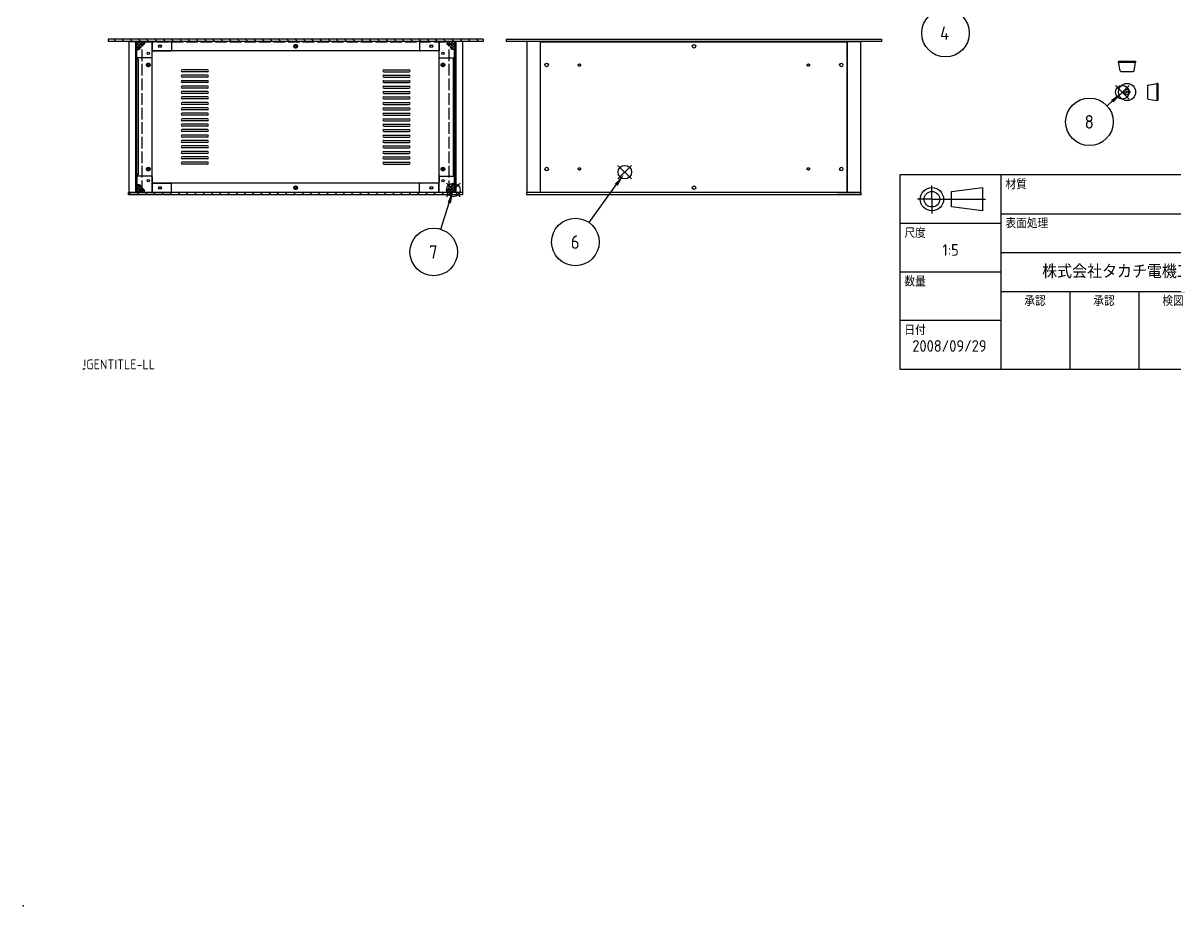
# Model space of a CAD drawing. Extents: x -78 to 2536, y -691 to 1413.
# Drawn here: x -78 to 1404, y -691 to 445 of the extents above; entities that cross this region are included whole.
import ezdxf
from ezdxf.enums import TextEntityAlignment as Align

# ---------------------------------------------------------------- set-up
doc = ezdxf.new("R2010")
doc.units = 0
doc.header["$LTSCALE"] = 5
doc.linetypes.add('AM_ISO02W050X2', pattern=[3.75, 3, -0.75])
doc.linetypes.add('GEN7A', pattern=[6.875, 4.75, -0.875, 0.375, -0.875])
doc.layers.get('0').update_dxf_attribs({"linetype": 'CONTINUOUS'})
for name, color, linetype in [('7A', 4, 'GEN7A'), ('AM_12', 7, 'CONTINUOUS'), ('AM_5', 3, 'CONTINUOUS'), ('AM_8', 1, 'CONTINUOUS'), ('RAHM2', 1, 'CONTINUOUS'), ('側板', 7, 'CONTINUOUS'), ('固定金具', 6, 'CONTINUOUS'), ('天板', 3, 'CONTINUOUS'), ('天板0', 3, 'AM_ISO02W050X2'), ('底板', 4, 'CONTINUOUS'), ('底板0', 4, 'AM_ISO02W050X2'), ('ｺ_ﾑ足', 8, 'CONTINUOUS'), ('ﾌﾚ_ﾑ', 2, 'CONTINUOUS'), ('ﾌﾛﾝﾄﾊ_ﾈﾙ', 7, 'CONTINUOUS'), ('ﾌﾛﾝﾄﾊ_ﾈﾙ0', 7, 'AM_ISO02W050X2'), ('ﾘﾔﾊ_ﾈﾙ', 5, 'CONTINUOUS'), ('ﾘﾔﾊ_ﾈﾙ0', 5, 'AM_ISO02W050X2')]:
    doc.layers.add(name, color=color, linetype=linetype)
doc.styles.add('ACISOTS', font='isocp.shx', dxfattribs={"height": 1, "bigfont": 'extfont.shx'})
doc.styles.get("Standard").update_dxf_attribs({"font": 'ISOCP.SHX', "bigfont": 'EXTFONT.SHX'})

# ---------------------------------------------------------------- blocks, each defined once
blk = doc.blocks.new('TK-A3')
blk.add_text('!GENTITLE-LL', height=2.5).set_placement((0, 0))
blk = doc.blocks.new('*U105')
at = {"layer": 'RAHM2'}
blk.add_text('日付', height=2.5, dxfattribs=at).set_placement((-191.8, 8.8))
blk = doc.blocks.new('*U106')
at = {"layer": 'RAHM2'}
blk.add_text('尺度', height=2.5, dxfattribs=at).set_placement((-191.8, 33.8))
blk = doc.blocks.new('*U107')
at = {"layer": 'RAHM2'}
blk.add_text('数量', height=2.5, dxfattribs=at).set_placement((-191.8, 21.3))
blk = doc.blocks.new('*U108')
at = {"layer": 'RAHM2'}
blk.add_text('表面処理', height=2.5, dxfattribs=at).set_placement((-165.8, 36.3))
blk = doc.blocks.new('*U109')
at = {"layer": 'RAHM2'}
blk.add_text('材質', height=2.5, dxfattribs=at).set_placement((-165.8, 46.3))
blk = doc.blocks.new('*U110')
blk.add_text('株式会社タカチ電機工業', height=3.5).set_placement((-156.36, 23.42))
blk = doc.blocks.new('*U111')
at = {"layer": 'RAHM2'}
blk.add_text('承認', height=2.5, dxfattribs=at).set_placement((-160.94, 16.3))
blk = doc.blocks.new('*U112')
at = {"layer": 'RAHM2'}
blk.add_text('承認', height=2.5, dxfattribs=at).set_placement((-143.19, 16.3))
blk = doc.blocks.new('*U113')
at = {"layer": 'RAHM2'}
blk.add_text('検図', height=2.5, dxfattribs=at).set_placement((-125.44, 16.3))
blk = doc.blocks.new('TK-TITLE')
for p, q in [((-193, 50), (-193, 0)), ((0, 50), (-193, 50)), ((-167, 50), (-167, 0)), ((-179.72, 45.75), (-171.72, 46.75)), ((-179.72, 41.75), (-179.72, 45.75)), ((-171.72, 46.75), (-171.72, 40.75)), ((-171.72, 40.75), (-179.72, 41.75)), ((-167, 40), (-96, 40)), ((-167, 37.5), (-193, 37.5)), ((-167, 30), (-96, 30)), ((-167, 25), (-193, 25)), ((-167, 20), (-96, 20)), ((-149.25, 20), (-149.25, 0)), ((-131.5, 20), (-131.5, 0)), ((-167, 12.5), (-193, 12.5)), ((-193, 0), (0, 0))]:
    blk.add_line(p, q)
for radius in [3, 2]:
    blk.add_circle((-184.72, 43.75), radius)
blk.add_point((-418.54, -138.11))
at = {"layer": '7A'}
for q in [(-184.72, 47.32), (-188.44, 43.75), (-170.94, 43.75), (-184.72, 40.04)]:
    blk.add_line((-184.72, 43.75), q, dxfattribs=at)
for name in ['*U109', '*U108', '*U106', '*U110', '*U107', '*U111', '*U112', '*U113', '*U105']:
    blk.add_blockref(name, (0, 0))
for tag, p, height in [('GEN-TITLE-MAT1', (-148.96, 43.3), 3), ('GEN-TITLE-MAT2', (-148.96, 33.3), 3), ('GEN-TITLE-DES1', (-84.14, 12.83), 3.5), ('GEN-TITLE-DES2', (-84, 9.15), 2.5), ('GEN-TITLE-NR1', (-84, 2), 3), ('GEN-TITLE-NR2', (-8, 1.71), 2.5)]:
    blk.add_attdef(tag, p, '', height=height)
for tag, p in [('GEN-TITLE-SCA', (-177.82, 28.3)), ('GEN-TITLE-QTY', (-175.61, 15.8))]:
    blk.add_attdef(tag, text='', height=3).set_placement(p, align=Align.BOTTOM_RIGHT)
blk.add_attdef('GEN-TITLE-DAT', text='', height=3).set_placement((-180.22, 3.59), align=Align.BOTTOM_CENTER)
blk = doc.blocks.new('*U176')
at = {"layer": 'AM_5', "color": 7, "style": 'ACISOTS'}
blk.add_text('4', height=17.5, dxfattribs=at).set_placement((1101.9, 423.7))
blk = doc.blocks.new('*S39')
at = {"layer": 'AM_5', "color": 3}
blk.add_line((1126.8, 457.4), (1152.5, 493.3), dxfattribs=at)
blk.add_circle((1108.9, 432.5), 30.6, dxfattribs=at)
blk.add_trace([(1154.4, 492), (1150.7, 494.6), (1162.7, 507.5)], dxfattribs=at)
blk.add_blockref('*U176', (0, 0))
blk = doc.blocks.new('*S42')
at = {"layer": 'AM_12', "color": 4}
for p, q in [((687.6, 244.8), (705.1, 262.3)), ((687.6, 262.3), (705.1, 244.8))]:
    blk.add_line(p, q, dxfattribs=at)
blk.add_circle((696.4, 253.6), 8.75, dxfattribs=at)
blk = doc.blocks.new('*U178')
at = {"layer": 'AM_5', "color": 7, "style": 'ACISOTS'}
blk.add_text('6', height=17.5, dxfattribs=at).set_placement((626.8, 154.9))
blk = doc.blocks.new('*S43')
at = {"layer": 'AM_5', "color": 3}
blk.add_line((650.6, 188.6), (685.4, 237.2), dxfattribs=at)
blk.add_circle((632.8, 163.7), 30.6, dxfattribs=at)
blk.add_trace([(687.3, 235.9), (683.5, 238.6), (695.6, 251.5)], dxfattribs=at)
blk.add_blockref('*U178', (0, 0))
blk = doc.blocks.new('*S44')
at = {"layer": 'AM_12', "color": 4}
for p, q in [((1327.6, 347.6), (1345.1, 365.1)), ((1327.6, 365.1), (1345.1, 347.6))]:
    blk.add_line(p, q, dxfattribs=at)
blk.add_circle((1336.3, 356.4), 8.75, dxfattribs=at)
blk = doc.blocks.new('*U179')
at = {"layer": 'AM_5', "color": 7, "style": 'ACISOTS'}
blk.add_text('8', height=17.5, dxfattribs=at).set_placement((1287.8, 309.5))
blk = doc.blocks.new('*S45')
at = {"layer": 'AM_5', "color": 3}
blk.add_line((1316.7, 338.8), (1323.3, 344.7), dxfattribs=at)
blk.add_circle((1294, 318.3), 30.6, dxfattribs=at)
blk.add_trace([(1324.8, 343), (1321.8, 346.4), (1336.3, 356.4)], dxfattribs=at)
blk.add_blockref('*U179', (0, 0))
blk = doc.blocks.new('*S52')
at = {"layer": 'AM_12', "color": 4}
for p, q in [((467, 221.9), (484.5, 239.4)), ((467, 239.4), (484.5, 221.9))]:
    blk.add_line(p, q, dxfattribs=at)
blk.add_circle((475.8, 230.7), 8.75, dxfattribs=at)
blk = doc.blocks.new('*U183')
at = {"layer": 'AM_5', "color": 7, "style": 'ACISOTS'}
blk.add_text('7', height=17.5, dxfattribs=at).set_placement((444.5, 142.1))
blk = doc.blocks.new('*S53')
at = {"layer": 'AM_5', "color": 3}
blk.add_line((459.9, 180.1), (470.5, 214), dxfattribs=at)
blk.add_circle((450.6, 150.9), 30.6, dxfattribs=at)
blk.add_trace([(472.7, 213.3), (468.3, 214.7), (475.8, 230.7)], dxfattribs=at)
blk.add_blockref('*U183', (0, 0))
blk = doc.blocks.new('ゴム足')
at = {"layer": 'ｺ_ﾑ足'}
for p, q in [((-11, 39.5), (11, 39.5)), ((-11, 39.5), (-11, 38.5)), ((-11, 38.5), (11, 38.5)), ((-9, 27.3), (-11, 38.5)), ((9, 27.3), (11, 38.5)), ((11, 39.5), (11, 38.5)), ((-8, 26.5), (8, 26.5)), ((26.5, 8), (26.5, -8)), ((27.3, 9), (38.5, 11)), ((39.5, 11), (38.5, 11)), ((38.5, 11), (38.5, -11)), ((39.5, 11), (39.5, -11)), ((27.3, -9), (38.5, -11)), ((39.5, -11), (38.5, -11))]:
    blk.add_line(p, q, dxfattribs=at)
for radius in [11, 3.5, 1.5]:
    blk.add_circle((0, 0), radius, dxfattribs=at)
for centre, start, end in [((-8, 27.5), 190, 270), ((8, 27.5), 270, 350), ((27.5, 8), 100, 180), ((27.5, -8), 180, 260)]:
    blk.add_arc(centre, 1, start, end, dxfattribs=at)
blk = doc.blocks.new('ゴム足2')
at = {"layer": 'ｺ_ﾑ足'}
for p, q in [((-11, 13), (11, 13)), ((-11, 13), (-11, 12)), ((-11, 12), (11, 12)), ((-9, 0.8), (-11, 12)), ((-8, 0), (8, 0)), ((9, 0.8), (11, 12)), ((11, 13), (11, 12))]:
    blk.add_line(p, q, dxfattribs=at)
for centre, start, end in [((-8, 1), 190, 270), ((8, 1), 270, 350)]:
    blk.add_arc(centre, 1, start, end, dxfattribs=at)
blk = doc.blocks.new('ゴム足1')
at = {"layer": 'ｺ_ﾑ足'}
for p, q in [((0, 8), (0, -8)), ((0.8, 9), (12, 11)), ((13, 11), (12, 11)), ((12, 11), (12, -11)), ((13, 11), (13, -11)), ((0.8, -9), (12, -11)), ((13, -11), (12, -11))]:
    blk.add_line(p, q, dxfattribs=at)
for centre, start, end in [((1, 8), 100, 180), ((1, -8), 180, 260)]:
    blk.add_arc(centre, 1, start, end, dxfattribs=at)
blk = doc.blocks.new('*X163')
at = {"color": 0}
for p, q in [((69.8, 237.5), (68.5, 236.3)), ((69.2, 237.5), (72.9, 233.8)), ((72.4, 236.6), (68.5, 232.7)), ((68.5, 234.7), (75.7, 227.5)), ((72.7, 233.4), (68.5, 229.2)), ((68.5, 231.2), (72.2, 227.5)), ((68.5, 227.7), (68.6, 227.5)), ((75.8, 233), (70.4, 227.5)), ((73.9, 234.6), (73.5, 234.2)), ((77.7, 231.3), (73.9, 227.5)), ((74.8, 232), (78.5, 228.3)), ((78.5, 228.6), (77.4, 227.5))]:
    blk.add_line(p, q, dxfattribs=at)
blk = doc.blocks.new('*X164')
at = {"color": 0}
for p, q in [((68.8, 421.5), (68.5, 421.2)), ((72.3, 421.5), (68.5, 417.7)), ((75.9, 421.5), (68.5, 414.1)), ((68.5, 419.7), (72.9, 415.3)), ((68.5, 416.2), (72.3, 412.3)), ((73, 415.1), (69.4, 411.5)), ((70.2, 421.5), (74.4, 417.3)), ((73.1, 415.1), (73.9, 414.3)), ((73.7, 421.5), (77.6, 417.7)), ((78.5, 420.6), (74.9, 417)), ((75.1, 416.6), (75.6, 416.1)), ((77.3, 421.5), (78.5, 420.3)), ((68.5, 412.6), (69.6, 411.5))]:
    blk.add_line(p, q, dxfattribs=at)
blk = doc.blocks.new('*X165')
at = {"color": 0}
for p, q in [((58, 227.5), (61, 224.5)), ((68.6, 227.5), (71.6, 224.5)), ((79.2, 227.5), (82.2, 224.5)), ((89.8, 227.5), (92.8, 224.5)), ((100.4, 227.5), (103.4, 224.5)), ((111.1, 227.5), (114.1, 224.5)), ((121.7, 227.5), (124.7, 224.5)), ((132.3, 227.5), (135.3, 224.5)), ((142.9, 227.5), (145.9, 224.5)), ((153.5, 227.5), (156.5, 224.5)), ((164.1, 227.5), (167.1, 224.5)), ((174.7, 227.5), (177.7, 224.5)), ((185.3, 227.5), (188.3, 224.5)), ((195.9, 227.5), (198.9, 224.5)), ((206.5, 227.5), (209.5, 224.5)), ((217.1, 227.5), (220.1, 224.5)), ((227.7, 227.5), (230.7, 224.5)), ((238.3, 227.5), (241.3, 224.5)), ((248.9, 227.5), (251.9, 224.5)), ((259.5, 227.5), (262.5, 224.5)), ((270.2, 227.5), (273.2, 224.5)), ((280.8, 227.5), (283.8, 224.5)), ((291.4, 227.5), (294.4, 224.5)), ((302, 227.5), (305, 224.5)), ((312.6, 227.5), (315.6, 224.5)), ((323.2, 227.5), (326.2, 224.5)), ((333.8, 227.5), (336.8, 224.5)), ((344.4, 227.5), (347.4, 224.5)), ((355, 227.5), (358, 224.5)), ((365.6, 227.5), (368.6, 224.5)), ((376.2, 227.5), (379.2, 224.5)), ((386.8, 227.5), (389.8, 224.5)), ((397.4, 227.5), (400.4, 224.5)), ((408, 227.5), (411, 224.5)), ((418.6, 227.5), (421.6, 224.5)), ((429.3, 227.5), (432.3, 224.5)), ((439.9, 227.5), (442.9, 224.5)), ((450.5, 227.5), (453.5, 224.5)), ((461.1, 227.5), (464.1, 224.5)), ((471.7, 227.5), (474.7, 224.5)), ((482.3, 227.5), (485.3, 224.5))]:
    blk.add_line(p, q, dxfattribs=at)
blk = doc.blocks.new('*X166')
at = {"color": 0}
for p, q in [((38.9, 424.5), (41.9, 421.5)), ((49.5, 424.5), (52.5, 421.5)), ((60.1, 424.5), (63.1, 421.5)), ((70.7, 424.5), (73.7, 421.5)), ((81.3, 424.5), (84.3, 421.5)), ((91.9, 424.5), (94.9, 421.5)), ((102.5, 424.5), (105.5, 421.5)), ((113.2, 424.5), (116.2, 421.5)), ((123.8, 424.5), (126.8, 421.5)), ((134.4, 424.5), (137.4, 421.5)), ((145, 424.5), (148, 421.5)), ((155.6, 424.5), (158.6, 421.5)), ((166.2, 424.5), (169.2, 421.5)), ((176.8, 424.5), (179.8, 421.5)), ((187.4, 424.5), (190.4, 421.5)), ((198, 424.5), (201, 421.5)), ((208.6, 424.5), (211.6, 421.5)), ((219.2, 424.5), (222.2, 421.5)), ((229.8, 424.5), (232.8, 421.5)), ((240.4, 424.5), (243.4, 421.5)), ((251, 424.5), (254, 421.5)), ((261.6, 424.5), (264.6, 421.5)), ((272.3, 424.5), (275.3, 421.5)), ((282.9, 424.5), (285.9, 421.5)), ((293.5, 424.5), (296.5, 421.5)), ((304.1, 424.5), (307.1, 421.5)), ((314.7, 424.5), (317.7, 421.5)), ((325.3, 424.5), (328.3, 421.5)), ((335.9, 424.5), (338.9, 421.5)), ((346.5, 424.5), (349.5, 421.5)), ((357.1, 424.5), (360.1, 421.5)), ((367.7, 424.5), (370.7, 421.5)), ((378.3, 424.5), (381.3, 421.5)), ((388.9, 424.5), (391.9, 421.5)), ((399.5, 424.5), (402.5, 421.5)), ((410.1, 424.5), (413.1, 421.5)), ((420.7, 424.5), (423.7, 421.5)), ((431.4, 424.5), (434.4, 421.5)), ((442, 424.5), (445, 421.5)), ((452.6, 424.5), (455.6, 421.5)), ((463.2, 424.5), (466.2, 421.5)), ((473.8, 424.5), (476.8, 421.5)), ((484.4, 424.5), (487.4, 421.5)), ((495, 424.5), (498, 421.5)), ((505.6, 424.5), (508.6, 421.5))]:
    blk.add_line(p, q, dxfattribs=at)
blk = doc.blocks.new('*X167')
at = {"color": 0}
for p, q in [((468.3, 421.5), (467.5, 420.7)), ((467.5, 420.2), (470.9, 416.8)), ((471.9, 421.5), (468.2, 417.8)), ((469.7, 421.5), (477.5, 413.8)), ((475.4, 421.5), (469.9, 416.1)), ((472.7, 415), (476.2, 411.5)), ((473.2, 421.5), (477.5, 417.3)), ((477.5, 420.1), (473.3, 415.9)), ((477.5, 416.6), (473.5, 412.5)), ((476.8, 421.5), (477.5, 420.8)), ((472.2, 414.8), (472, 414.6)), ((477.5, 413), (476, 411.5))]:
    blk.add_line(p, q, dxfattribs=at)
blk = doc.blocks.new('*X168')
at = {"color": 0}
for p, q in [((476.3, 237.5), (472.8, 234)), ((475.8, 237.5), (477.5, 235.9)), ((471, 232.2), (467.5, 228.7)), ((467.5, 228.2), (468.1, 227.5)), ((468.1, 231.1), (471.7, 227.5)), ((469.8, 232.9), (475.2, 227.5)), ((477.5, 235.1), (469.9, 227.5)), ((473.3, 232.9), (477.5, 228.8)), ((473.4, 236.4), (477.5, 232.3)), ((477.5, 231.6), (473.4, 227.5)), ((477.5, 228.1), (477, 227.5))]:
    blk.add_line(p, q, dxfattribs=at)
blk = doc.blocks.new('*X169')
at = {"color": 0}
for p, q in [((66.9, 407.9), (68.4, 409.4)), ((66.9, 390.3), (68.4, 391.8)), ((66.9, 372.6), (68.4, 374.1)), ((66.9, 354.9), (68.4, 356.4)), ((66.9, 337.2), (68.4, 338.7)), ((66.9, 319.6), (68.4, 321.1)), ((66.9, 301.9), (68.4, 303.4)), ((66.9, 284.2), (68.4, 285.7)), ((66.9, 266.5), (68.4, 268)), ((66.9, 248.8), (68.4, 250.3)), ((66.9, 231.2), (68.4, 232.7))]:
    blk.add_line(p, q, dxfattribs=at)
blk = doc.blocks.new('*X170')
at = {"color": 0}
for p, q in [((477.5, 412), (479, 413.5)), ((477.5, 394.3), (479, 395.8)), ((477.5, 376.6), (479, 378.1)), ((477.5, 358.9), (479, 360.4)), ((477.5, 341.2), (479, 342.7)), ((477.5, 323.6), (479, 325.1)), ((477.5, 305.9), (479, 307.4)), ((477.5, 288.2), (479, 289.7)), ((477.5, 270.5), (479, 272)), ((477.5, 252.9), (479, 254.4)), ((477.5, 235.2), (479, 236.7))]:
    blk.add_line(p, q, dxfattribs=at)

msp = doc.modelspace()

# ---------------------------------------------------------------- linework, layer by layer
msp.add_point((0, 0))
at = {"layer": '側板'}
for p, q in [((66.933, 421.531), (66.933, 227.531)), ((66.933, 421.531), (68.433, 421.531)), ((68.433, 421.531), (68.433, 227.531)), ((477.533, 421.531), (477.533, 227.531)), ((479.033, 421.531), (477.533, 421.531)), ((479.033, 421.531), (479.033, 227.531)), ((66.933, 227.531), (68.433, 227.531)), ((479.033, 227.531), (477.533, 227.531))]:
    msp.add_line(p, q, dxfattribs=at)
at = {"layer": '固定金具'}
for p, q in [((68.483, 401.531), (68.483, 421.531)), ((68.483, 421.531), (112.483, 421.531)), ((75.233, 416.081), (76.033, 416.081)), ((76.033, 416.081), (78.483, 418.531)), ((78.483, 421.531), (78.483, 418.531)), ((113.483, 420.531), (113.483, 410.531)), ((432.483, 420.531), (432.483, 410.531)), ((477.483, 421.531), (433.483, 421.531)), ((467.483, 421.531), (467.483, 418.531)), ((469.933, 416.081), (467.483, 418.531)), ((470.733, 416.081), (469.933, 416.081)), ((477.483, 401.531), (477.483, 421.531)), ((68.483, 411.531), (71.483, 411.531)), ((87.483, 400.531), (69.483, 400.531)), ((71.483, 411.531), (73.933, 413.981)), ((73.933, 414.781), (73.933, 413.981)), ((88.483, 401.531), (88.483, 408.531)), ((89.483, 409.531), (112.483, 409.531)), ((456.483, 409.531), (433.483, 409.531)), ((457.483, 401.531), (457.483, 408.531)), ((458.483, 400.531), (476.483, 400.531)), ((472.033, 414.781), (472.033, 413.981)), ((474.483, 411.531), (472.033, 413.981)), ((477.483, 411.531), (474.483, 411.531)), ((68.483, 247.531), (68.483, 227.531)), ((68.483, 237.531), (71.483, 237.531)), ((87.483, 248.531), (69.483, 248.531)), ((71.483, 237.531), (73.933, 235.081)), ((88.483, 247.531), (88.483, 240.531)), ((89.483, 239.531), (112.483, 239.531)), ((113.483, 228.531), (113.483, 238.531)), ((432.483, 228.531), (432.483, 238.531)), ((456.483, 239.531), (433.483, 239.531)), ((457.483, 247.531), (457.483, 240.531)), ((458.483, 248.531), (476.483, 248.531)), ((474.483, 237.531), (472.033, 235.081)), ((477.483, 237.531), (474.483, 237.531)), ((477.483, 247.531), (477.483, 227.531)), ((68.483, 227.531), (112.483, 227.531)), ((73.933, 234.281), (73.933, 235.081)), ((75.233, 232.981), (76.033, 232.981)), ((76.033, 232.981), (78.483, 230.531)), ((78.483, 227.531), (78.483, 230.531)), ((477.483, 227.531), (433.483, 227.531)), ((469.933, 232.981), (467.483, 230.531)), ((467.483, 227.531), (467.483, 230.531)), ((470.733, 232.981), (469.933, 232.981)), ((472.033, 234.281), (472.033, 235.081))]:
    msp.add_line(p, q, dxfattribs=at)
for centre in [(98.483, 415.531), (447.483, 415.531), (83.483, 406.531), (462.483, 406.531), (83.483, 242.531), (462.483, 242.531), (98.483, 233.531), (447.483, 233.531)]:
    msp.add_circle(centre, 1.5, dxfattribs=at)
for centre, radius, start, end in [((73.933, 416.081), 1.3, 0, 270), ((112.483, 420.531), 1, 0, 90), ((433.483, 420.531), 1, 90, 180), ((472.033, 416.081), 1.3, 270, 180), ((69.483, 401.531), 1, 180, 270), ((87.483, 401.531), 1, 270, 0), ((89.483, 408.531), 1, 90, 180), ((112.483, 410.531), 1, 270, 0), ((433.483, 410.531), 1, 180, 270), ((456.483, 408.531), 1, 0, 90), ((458.483, 401.531), 1, 180, 270), ((476.483, 401.531), 1, 270, 0), ((69.483, 247.531), 1, 90, 180), ((87.483, 247.531), 1, 0, 90), ((89.483, 240.531), 1, 180, 270), ((112.483, 238.531), 1, 0, 90), ((433.483, 238.531), 1, 90, 180), ((456.483, 240.531), 1, 270, 0), ((458.483, 247.531), 1, 90, 180), ((476.483, 247.531), 1, 0, 90), ((73.933, 232.981), 1.3, 90, 0), ((112.483, 228.531), 1, 270, 0), ((433.483, 228.531), 1, 180, 270), ((472.033, 232.981), 1.3, 180, 90)]:
    msp.add_arc(centre, radius, start, end, dxfattribs=at)
at = {"layer": '天板'}
for p, q in [((159.483, 385.281), (126.983, 385.281)), ((386.483, 385.281), (418.983, 385.281)), ((159.483, 382.781), (126.983, 382.781)), ((159.483, 378.281), (126.983, 378.281)), ((159.483, 375.781), (126.983, 375.781)), ((159.483, 371.281), (126.983, 371.281)), ((386.483, 382.781), (418.983, 382.781)), ((386.483, 378.281), (418.983, 378.281)), ((386.483, 375.781), (418.983, 375.781)), ((386.483, 371.281), (418.983, 371.281)), ((159.483, 368.781), (126.983, 368.781)), ((159.483, 364.281), (126.983, 364.281)), ((159.483, 361.781), (126.983, 361.781)), ((159.483, 357.281), (126.983, 357.281)), ((386.483, 368.781), (418.983, 368.781)), ((386.483, 364.281), (418.983, 364.281)), ((386.483, 361.781), (418.983, 361.781)), ((386.483, 357.281), (418.983, 357.281)), ((159.483, 354.781), (126.983, 354.781)), ((159.483, 350.281), (126.983, 350.281)), ((159.483, 347.781), (126.983, 347.781)), ((159.483, 343.281), (126.983, 343.281)), ((386.483, 354.781), (418.983, 354.781)), ((386.483, 350.281), (418.983, 350.281)), ((386.483, 347.781), (418.983, 347.781)), ((386.483, 343.281), (418.983, 343.281)), ((159.483, 340.781), (126.983, 340.781)), ((159.483, 336.281), (126.983, 336.281)), ((159.483, 333.781), (126.983, 333.781)), ((159.483, 329.281), (126.983, 329.281)), ((159.483, 326.781), (126.983, 326.781)), ((386.483, 340.781), (418.983, 340.781)), ((386.483, 336.281), (418.983, 336.281)), ((386.483, 333.781), (418.983, 333.781)), ((386.483, 329.281), (418.983, 329.281)), ((386.483, 326.781), (418.983, 326.781)), ((159.483, 322.281), (126.983, 322.281)), ((159.483, 319.781), (126.983, 319.781)), ((159.483, 315.281), (126.983, 315.281)), ((159.483, 312.781), (126.983, 312.781)), ((386.483, 322.281), (418.983, 322.281)), ((386.483, 319.781), (418.983, 319.781)), ((386.483, 315.281), (418.983, 315.281)), ((386.483, 312.781), (418.983, 312.781)), ((159.483, 308.281), (126.983, 308.281)), ((159.483, 305.781), (126.983, 305.781)), ((159.483, 301.281), (126.983, 301.281)), ((159.483, 298.781), (126.983, 298.781)), ((386.483, 308.281), (418.983, 308.281)), ((386.483, 305.781), (418.983, 305.781)), ((386.483, 301.281), (418.983, 301.281)), ((386.483, 298.781), (418.983, 298.781)), ((159.483, 294.281), (126.983, 294.281)), ((159.483, 291.781), (126.983, 291.781)), ((159.483, 287.281), (126.983, 287.281)), ((159.483, 284.781), (126.983, 284.781)), ((386.483, 294.281), (418.983, 294.281)), ((386.483, 291.781), (418.983, 291.781)), ((386.483, 287.281), (418.983, 287.281)), ((386.483, 284.781), (418.983, 284.781)), ((159.483, 280.281), (126.983, 280.281)), ((159.483, 277.781), (126.983, 277.781)), ((159.483, 273.281), (126.983, 273.281)), ((159.483, 270.781), (126.983, 270.781)), ((386.483, 280.281), (418.983, 280.281)), ((386.483, 277.781), (418.983, 277.781)), ((386.483, 273.281), (418.983, 273.281)), ((386.483, 270.781), (418.983, 270.781)), ((159.483, 266.281), (126.983, 266.281)), ((159.483, 263.781), (126.983, 263.781)), ((386.483, 266.281), (418.983, 266.281)), ((386.483, 263.781), (418.983, 263.781))]:
    msp.add_line(p, q, dxfattribs=at)
for centre, start, end in [((126.983, 384.031), 90, 270), ((159.483, 384.031), 270, 90), ((386.483, 384.031), 90, 270), ((418.983, 384.031), 270, 90), ((126.983, 377.031), 90, 270), ((126.983, 370.031), 90, 270), ((159.483, 377.031), 270, 90), ((159.483, 370.031), 270, 90), ((386.483, 377.031), 90, 270), ((386.483, 370.031), 90, 270), ((418.983, 377.031), 270, 90), ((418.983, 370.031), 270, 90), ((126.983, 363.031), 90, 270), ((126.983, 356.031), 90, 270), ((159.483, 363.031), 270, 90), ((159.483, 356.031), 270, 90), ((386.483, 363.031), 90, 270), ((386.483, 356.031), 90, 270), ((418.983, 363.031), 270, 90), ((418.983, 356.031), 270, 90), ((126.983, 349.031), 90, 270), ((126.983, 342.031), 90, 270), ((159.483, 349.031), 270, 90), ((159.483, 342.031), 270, 90), ((386.483, 349.031), 90, 270), ((386.483, 342.031), 90, 270), ((418.983, 349.031), 270, 90), ((418.983, 342.031), 270, 90), ((126.983, 335.031), 90, 270), ((126.983, 328.031), 90, 270), ((159.483, 335.031), 270, 90), ((159.483, 328.031), 270, 90), ((386.483, 335.031), 90, 270), ((386.483, 328.031), 90, 270), ((418.983, 335.031), 270, 90), ((418.983, 328.031), 270, 90), ((126.983, 321.031), 90, 270), ((126.983, 314.031), 90, 270), ((159.483, 321.031), 270, 90), ((159.483, 314.031), 270, 90), ((386.483, 321.031), 90, 270), ((386.483, 314.031), 90, 270), ((418.983, 321.031), 270, 90), ((418.983, 314.031), 270, 90), ((126.983, 307.031), 90, 270), ((126.983, 300.031), 90, 270), ((159.483, 307.031), 270, 90), ((159.483, 300.031), 270, 90), ((386.483, 307.031), 90, 270), ((386.483, 300.031), 90, 270), ((418.983, 307.031), 270, 90), ((418.983, 300.031), 270, 90), ((126.983, 293.031), 90, 270), ((126.983, 286.031), 90, 270), ((159.483, 293.031), 270, 90), ((159.483, 286.031), 270, 90), ((386.483, 293.031), 90, 270), ((386.483, 286.031), 90, 270), ((418.983, 293.031), 270, 90), ((418.983, 286.031), 270, 90), ((126.983, 279.031), 90, 270), ((126.983, 272.031), 90, 270), ((159.483, 279.031), 270, 90), ((159.483, 272.031), 270, 90), ((386.483, 279.031), 90, 270), ((386.483, 272.031), 90, 270), ((418.983, 279.031), 270, 90), ((418.983, 272.031), 270, 90), ((126.983, 265.031), 90, 270), ((159.483, 265.031), 270, 90), ((386.483, 265.031), 90, 270), ((418.983, 265.031), 270, 90)]:
    msp.add_arc(centre, 1.25, start, end, dxfattribs=at)
at = {"layer": '天板0'}
for p, q in [((75.733, 421.281), (470.233, 421.281)), ((75.733, 227.781), (75.733, 421.281)), ((470.233, 227.781), (470.233, 421.281)), ((75.733, 227.781), (470.233, 227.781))]:
    msp.add_line(p, q, dxfattribs=at)
for centre in [(272.983, 415.531), (83.483, 391.531), (462.483, 391.531), (83.483, 257.531), (462.483, 257.531), (272.983, 233.531)]:
    msp.add_circle(centre, 2.25, dxfattribs=at)
at = {"layer": '底板'}
for p, q in [((588.017, 227.781), (588.017, 421.281)), ((588.017, 421.281), (982.517, 421.281)), ((982.517, 227.781), (982.517, 421.281)), ((588.017, 227.781), (982.517, 227.781))]:
    msp.add_line(p, q, dxfattribs=at)
for centre in [(785.267, 415.531), (595.767, 391.531), (974.767, 391.531), (595.767, 257.531), (974.767, 257.531), (785.267, 233.531)]:
    msp.add_circle(centre, 2.25, dxfattribs=at)
at = {"layer": '底板0'}
for centre in [(638.017, 391.281), (932.517, 391.281), (638.017, 257.781), (932.517, 257.781)]:
    msp.add_circle(centre, 1.5, dxfattribs=at)
at = {"layer": 'ﾌﾚ_ﾑ'}
for p, q in [((58.483, 421.531), (58.483, 227.531)), ((58.483, 421.531), (88.483, 421.531)), ((66.883, 421.531), (66.883, 227.531)), ((68.483, 227.531), (68.483, 421.531)), ((88.483, 227.531), (88.483, 421.531)), ((457.483, 227.531), (457.483, 421.531)), ((487.483, 421.531), (457.483, 421.531)), ((477.483, 227.531), (477.483, 421.531)), ((479.083, 421.531), (479.083, 227.531)), ((487.483, 421.531), (487.483, 227.531)), ((600.767, 421.531), (570.767, 421.531)), ((570.767, 227.531), (570.767, 421.531)), ((587.767, 227.531), (587.767, 421.531)), ((600.767, 421.531), (600.767, 421.281)), ((969.767, 421.531), (969.767, 421.281)), ((969.767, 421.531), (999.767, 421.531)), ((982.767, 227.531), (982.767, 421.531)), ((999.767, 227.531), (999.767, 421.531)), ((70.483, 399.031), (68.483, 399.031)), ((70.483, 399.031), (70.483, 250.031)), ((475.483, 399.031), (475.483, 250.031)), ((475.483, 399.031), (477.483, 399.031)), ((70.483, 250.031), (68.483, 250.031)), ((475.483, 250.031), (477.483, 250.031)), ((58.483, 227.531), (88.483, 227.531)), ((487.483, 227.531), (457.483, 227.531)), ((600.767, 227.531), (570.767, 227.531)), ((600.767, 227.531), (600.767, 227.781)), ((969.767, 227.531), (969.767, 227.781)), ((969.767, 227.531), (999.767, 227.531))]:
    msp.add_line(p, q, dxfattribs=at)
for centre in [(83.483, 391.531), (462.483, 391.531), (83.483, 257.531), (462.483, 257.531)]:
    msp.add_circle(centre, 1.25, dxfattribs=at)
at = {"layer": 'ﾌﾛﾝﾄﾊ_ﾈﾙ'}
for p, q in [((514.283, 424.531), (31.683, 424.531)), ((31.683, 424.531), (31.683, 421.531)), ((514.283, 421.531), (31.683, 421.531)), ((88.483, 421.531), (88.483, 409.531)), ((457.483, 421.531), (457.483, 409.531)), ((514.283, 424.531), (514.283, 421.531)), ((543.967, 424.531), (1026.567, 424.531)), ((543.967, 424.531), (543.967, 421.531)), ((1026.567, 421.531), (543.967, 421.531)), ((1026.567, 424.531), (1026.567, 421.531)), ((457.483, 409.531), (88.483, 409.531))]:
    msp.add_line(p, q, dxfattribs=at)
for centre, radius in [((98.483, 415.531), 1.75), ((272.983, 415.531), 1.25), ((447.483, 415.531), 1.75)]:
    msp.add_circle(centre, radius, dxfattribs=at)
at = {"layer": 'ﾌﾛﾝﾄﾊ_ﾈﾙ0'}
msp.add_circle((272.983, 415.531), 1.5, dxfattribs=at)
at = {"layer": 'ﾘﾔﾊ_ﾈﾙ'}
for p, q in [((456.983, 239.531), (88.983, 239.531)), ((88.983, 227.531), (88.983, 239.531)), ((456.983, 227.531), (456.983, 239.531)), ((57.983, 224.531), (57.983, 227.531)), ((487.983, 227.531), (57.983, 227.531)), ((487.983, 224.531), (57.983, 224.531)), ((487.983, 224.531), (487.983, 227.531)), ((1000.267, 227.531), (570.267, 227.531)), ((570.267, 224.531), (570.267, 227.531)), ((1000.267, 224.531), (570.267, 224.531)), ((1000.267, 224.531), (1000.267, 227.531))]:
    msp.add_line(p, q, dxfattribs=at)
for centre, radius in [((98.483, 233.531), 1.75), ((272.983, 233.531), 1.25), ((447.483, 233.531), 1.75)]:
    msp.add_circle(centre, radius, dxfattribs=at)
at = {"layer": 'ﾘﾔﾊ_ﾈﾙ0'}
msp.add_circle((272.983, 233.531), 1.5, dxfattribs=at)

# ---------------------------------------------------------------- block references
at = {"xscale": 5, "yscale": 5, "zscale": 5}
msp.add_blockref('TK-A3', (0, 0), dxfattribs=at)
for name, p in [('ゴム足2', (1342.403, 383.161)), ('ゴム足1', (1368.903, 356.661))]:
    msp.add_blockref(name, p)
ref = msp.add_blockref('TK-TITLE', (2015, 0), dxfattribs=dict(xscale=5, yscale=5, zscale=5))
ref.add_attrib('GEN-TITLE-DAT', '2008/09/29', dxfattribs={"height": 15}).set_placement((1113.914, 17.942), align=Align.BOTTOM_CENTER)
ref.add_attrib('GEN-TITLE-SCA', '1:5', dxfattribs={"height": 15}).set_placement((1125.876, 141.5), align=Align.BOTTOM_RIGHT)
at = {"layer": 'AM_12'}
for name in ['*S44', '*S42', '*S52']:
    msp.add_blockref(name, (0, 0), dxfattribs=at)
at = {"layer": 'AM_5'}
for name in ['*S39', '*S45', '*S43', '*S53']:
    msp.add_blockref(name, (0, 0), dxfattribs=at)
at = {"layer": 'AM_8', "linetype": 'CONTINUOUS'}
for name in ['*X166', '*X164', '*X167', '*X169', '*X170', '*X163', '*X168', '*X165']:
    msp.add_blockref(name, (0, 0), dxfattribs=at)
at = {"layer": 'ｺ_ﾑ足'}
msp.add_blockref('ゴム足', (1342.403, 356.661), dxfattribs=at)

doc.saveas('drawing.dxf')
